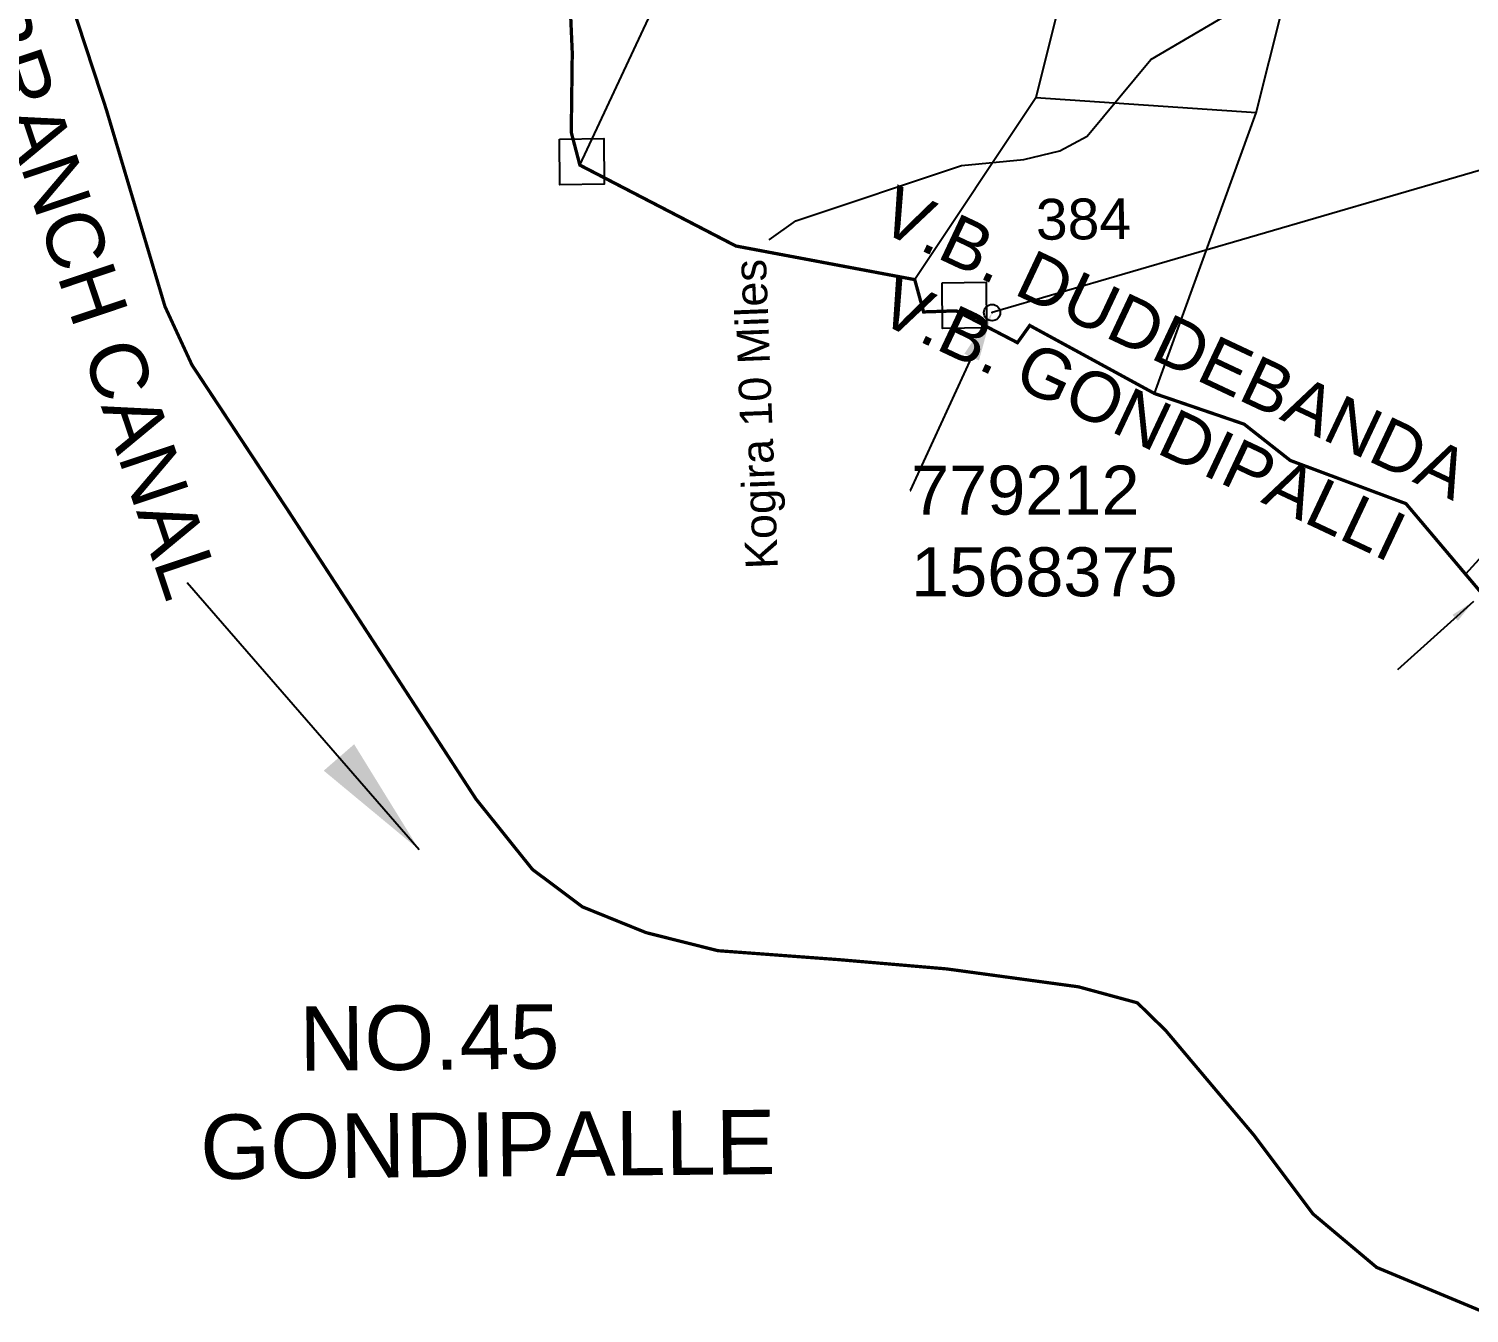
# Model space of a CAD drawing. Header units: inches. Extents: x 775404 to 782774, y 1566046 to 1574394.
# Drawn here: x 778623 to 779504, y 1567762 to 1568549 of the extents above; entities that cross this region are included whole.
import ezdxf
from ezdxf import colors
from ezdxf.entities.mleader import LeaderData, LeaderLine
from ezdxf.enums import TextEntityAlignment as Align
from ezdxf.math import Vec2, Vec3

# ---------------------------------------------------------------- set-up
doc = ezdxf.new("R2010")
doc.units = ezdxf.units.IN
doc.header["$MEASUREMENT"] = 0
doc.header["$PDMODE"] = 32
doc.header["$PDSIZE"] = 10
doc.linetypes.add('ACAD_ISO02W100', pattern=[15, 12, -3])
doc.linetypes.add('HIDDEN2', pattern=[0.1875, 0.125, -0.0625])
for name, color, linetype in [('CANAL1', 242, 'Continuous'), ('PLOT', 7, 'Continuous'), ('PLOT NO', 7, 'Continuous'), ('ROADS', 6, 'Continuous'), ('STREAM FLOW', 5, 'Continuous'), ('VILLAGE BOUNDARY', 5, 'Continuous'), ('VILLAGE BOUNDRY', 5, 'Continuous'), ('VILLAGE NAME', 1, 'Continuous'), ('VILLAGE STONES', 1, 'Continuous')]:
    doc.layers.add(name, color=color, linetype=linetype)
doc.styles.get("Standard").update_dxf_attribs({"font": 'arial.ttf'})
doc.linetypes.add('DOTS', pattern='A,1e-06,-3,["●",Standard,S=3,R=0,X=-1.25,Y=-1.25],-3', length=6.000001)
doc.dimstyles.get("Standard").update_dxf_attribs({"dimtxt": 0.18, "dimasz": 15, "dimexe": 0.18, "dimexo": 0.0625, "dimgap": 0.09, "dimtad": 0, "dimtih": 1, "dimtoh": 1, "dimdec": 4, "dimzin": 0, "dimdsep": 46, "dimtxsty": 'Standard', "dimcen": 0.09, "dimadec": 0, "dimazin": 0, "dimtfac": 1, "dimtdec": 4, "dimtofl": 0, "dimtmove": 0, "dimatfit": 3, "dimfxl": 1, "dimtolj": 1, "dimtzin": 0, "dimarcsym": 0})

msp = doc.modelspace()

# ---------------------------------------------------------------- linework, layer by layer
at = {"linetype": 'ByBlock', "lineweight": -2, "ltscale": 200}
msp.add_lwpolyline([(779800, 1568193), (779692.5, 1568476.5), (779618, 1568186), (779618, 1568493.5), (779212.01, 1568375)], dxfattribs=at)
at = {"color": 1, "linetype": 'ByBlock', "lineweight": -2, "ltscale": 200}
msp.add_point((779212, 1568375), dxfattribs=at)
at = {"layer": 'CANAL1', "color": 1, "linetype": 'HIDDEN2', "ltscale": 45, "const_width": 2}
msp.add_lwpolyline([(778575.17, 1568788.01), (778669.87, 1568499.68), (778705.87, 1568378.73), (778722.36, 1568342.98), (778781.64, 1568253.11), (778896.14, 1568077.23), (778930.71, 1568034.08), (778961.3, 1568011.16), (779000.23, 1567995.38), (779044.21, 1567984.31), (779118.05, 1567978.84), (779184.12, 1567973.16), (779264.87, 1567962.19), (779300.89, 1567952.39), (779318.17, 1567935.49), (779372.26, 1567871.29), (779408.36, 1567823.13), (779447.34, 1567790.37), (779512.18, 1567763.34)], dxfattribs=at)
at = {"layer": 'PLOT'}
for points in [[(779224.79, 1569085.86), (779287.45, 1568943.2), (779304.21, 1568787.24), (779280.69, 1568675.22), (779238.84, 1568506.51), (779164.66, 1568395.2)], [(778959.76, 1568465.3), (779123.25, 1568815.03), (779071.62, 1568826.2)], [(779373.51, 1568497.38), (779413.38, 1568655.66), (779280.69, 1568675.22)], [(779413.38, 1568655.66), (779417.54, 1568667.54), (779517, 1568676), (779795.37, 1568631.64), (779746.41, 1568539.44), (779687.14, 1568507.88), (779687.2, 1568450.41), (779659.39, 1568395.22), (779577.93, 1568298.82), (779501.73, 1568214.81)], [(779311.42, 1568325.44), (779373.51, 1568497.38), (779238.84, 1568506.51)]]:
    msp.add_lwpolyline(points, dxfattribs=at)
at = {"layer": 'ROADS', "linetype": 'DOTS', "ltscale": 3.5}
msp.add_lwpolyline([(779075.51, 1568419.55), (779091.84, 1568431.17), (779193.34, 1568465.13), (779231.36, 1568468.79), (779253.4, 1568474.07), (779270.15, 1568482.98), (779309.2, 1568529.91), (779356.52, 1568557.68), (779371.5, 1568589.2), (779399.38, 1568619.09), (779445.41, 1568640.05), (779473.98, 1568644.73), (779521.87, 1568698.37)], dxfattribs=at)
at = {"layer": 'VILLAGE BOUNDARY', "color": 5, "linetype": 'ACAD_ISO02W100', "ltscale": 5, "const_width": 2.03}
msp.add_lwpolyline([(779530.35, 1568180.91), (779465.25, 1568258.03), (779394.46, 1568284.47), (779366.21, 1568306.7), (779311.42, 1568325.44), (779235.02, 1568367.13), (779227.5, 1568356.6), (779190.05, 1568376.08), (779170.07, 1568375.43), (779164.66, 1568395.2), (779055.24, 1568415.77), (778959.76, 1568465.3), (778954.48, 1568485.35), (778955.09, 1568534.19), (778950.43, 1568641.05), (778985.47, 1568811.75), (778901.84, 1568837.71), (778828.59, 1568857.14), (778654.39, 1568914.42), (778569.87, 1568937.47)], dxfattribs=at)
at = {"layer": 'VILLAGE STONES'}
for points in [[(778947.3, 1568481.28), (778974.32, 1568481.52), (778974.57, 1568453.56), (778947.54, 1568453.32)], [(779181.39, 1568393.32), (779208.42, 1568393.56), (779208.67, 1568365.6), (779181.64, 1568365.36)]]:
    msp.add_lwpolyline(points, close=True, dxfattribs=at)

# ---------------------------------------------------------------- texts
at = {"layer": 'PLOT NO'}
msp.add_text('384', height=25, rotation=0.51001, dxfattribs=at).set_placement((779267.91, 1568432.34), align=Align.MIDDLE_CENTER)
at = {"layer": 'VILLAGE BOUNDRY', "color": 3, "insert": (779119.83, 1568469.71), "char_height": 30.507, "width": 465.7969, "attachment_point": 1, "rotation": 334.77463}
msp.add_mtext('\\pi37.589;V.B. DUDDEBANDA\\P\\pi60.823;V.B. GONDIPALLI', dxfattribs=at)
at = {"layer": 'VILLAGE NAME'}
msp.add_text('Kogira 10 Miles ', height=19.7263, rotation=92.22644, dxfattribs=at).set_placement((779080.97, 1568218.29))
at = {"layer": 'VILLAGE NAME', "color": 1, "insert": (778726.63, 1567949.62), "char_height": 39.4527, "width": 367.9098, "attachment_point": 1, "rotation": 0.51001}
msp.add_mtext('    NO.45 GONDIPALLE ', dxfattribs=at)
at = {"layer": 'VILLAGE STONES'}
msp.add_text('MADAKASIRA BRANCH CANAL', height=35, rotation=288.53458, dxfattribs=at).set_placement((778479.13, 1568876.73))

# ---------------------------------------------------------------- leaders
at = {"linetype": 'ByBlock', "lineweight": -2, "ltscale": 200}
ml = msp.add_multileader_mtext('Standard', dxfattribs=at)
ml.set_content('779212\\P1568375', color=256)
ml.set_leader_properties()
ml.build(insert=Vec2(0, 0))
ml.multileader.update_dxf_attribs({"dogleg_length": 0.36, "arrow_head_size": 30})
ctx = ml.context
ctx.base_point, ctx.char_height, ctx.arrow_head_size, ctx.landing_gap_size, ctx.plane_origin = Vec3(779162.32, 1568266.05), 30, 30, 0.09, Vec3(778925.63, 1568408.84)
notes = []
notes.append((ctx, [(0, (1, 1, 0), (779161.96, 1568266.05), (1, 0), 0.36, [(0, [(779212, 1568375)], 0, [])])]))
ctx.mtext.insert, ctx.mtext.flow_direction = Vec3(779162.41, 1568281.32), 5
at = {"layer": 'STREAM FLOW'}
msp.add_leader([(779506.53, 1568198.17), (779459.99, 1568156.26)], dimstyle='Standard', override={"dimgap": 0.09, "dimtad": 0}, dxfattribs=at)
at = {"layer": 'VILLAGE STONES'}
msp.add_leader([(778861.5, 1568046), (778719.5, 1568209.5)], dimstyle='Standard', override={"dimasz": 75, "dimtfill": 2, "dimtfillclr": 5}, dxfattribs=at)
for ctx, leaders in notes:
    for number, flags, end, landing, length, lines in leaders:
        leader = LeaderData()
        leader.index, (leader.has_last_leader_line, leader.has_dogleg_vector, leader.attachment_direction) = number, flags
        leader.last_leader_point, leader.dogleg_vector, leader.dogleg_length = Vec3(end), Vec3(landing), length
        for number, points, colour, breaks in lines:
            line = LeaderLine()
            line.index, line.vertices, line.color, line.breaks = number, Vec3.list(points), colors.encode_raw_color(colour), breaks
            leader.lines.append(line)
        ctx.leaders.append(leader)

doc.saveas('drawing.dxf')
